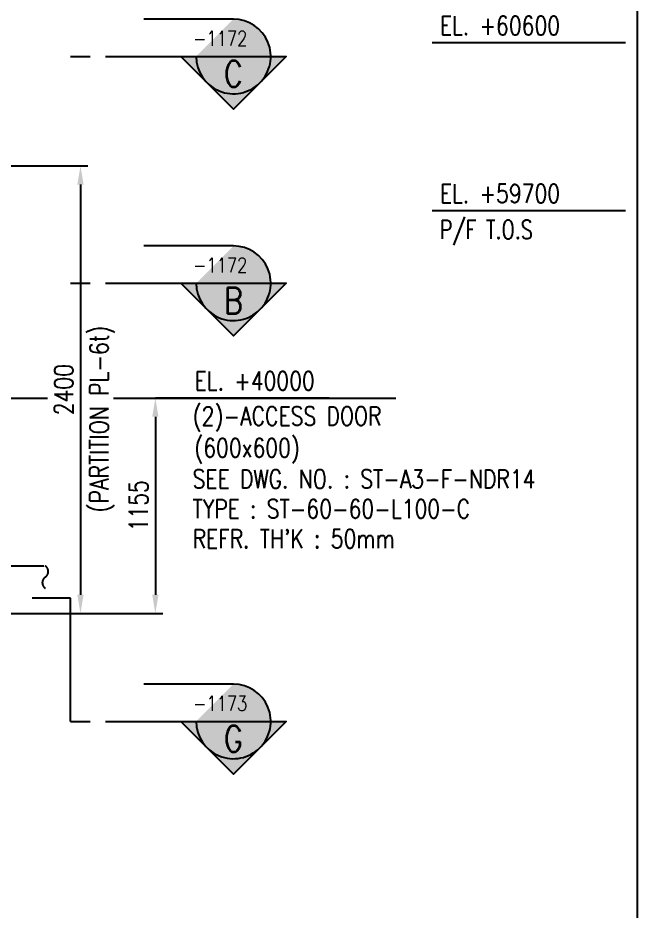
# Model space of a CAD drawing. Header units: millimetres. Extents: x 0 to 134087, y -49114 to 20834.
# Drawn here: x 9690 to 13003, y -25446 to -20657 of the extents above; entities that cross this region are included whole.
import ezdxf
from ezdxf.enums import TextEntityAlignment as Align

# ---------------------------------------------------------------- set-up
doc = ezdxf.new("R2010")
doc.units = ezdxf.units.MM
doc.header["$LTSCALE"] = 35
doc.linetypes.add('PHA', pattern=[30, 20, -2, 2, -2, 2, -2])
for name, color, linetype in [('CON-C', 4, 'Continuous'), ('CON-W', 7, 'Continuous'), ('CON-Y', 2, 'Continuous'), ('Dim-W', 7, 'Continuous'), ('PAN-W', 6, 'PHA'), ('TXT-Y', 2, 'Continuous')]:
    doc.layers.add(name, color=color, linetype=linetype)
doc.styles.add('SIMPLEX', font='simplex.shx', dxfattribs={"width": 0.8})
doc.dimstyles.new('DIM40', dxfattribs={"dimscale": 40, "dimtxt": 2.5, "dimasz": 2.5, "dimexe": 1, "dimexo": 1, "dimgap": 1, "dimtad": 1, "dimdec": 0, "dimdsep": 46, "dimtxsty": 'SIMPLEX', "dimcen": 0, "dimclrd": 7, "dimclre": 7, "dimclrt": 2, "dimadec": 1, "dimazin": 2, "dimtfac": 1, "dimtdec": 0, "dimtix": 1, "dimtmove": 2, "dimatfit": 2, "dimfxl": 1, "dimtolj": 1, "dimtzin": 0, "dimarcsym": 1})

# ---------------------------------------------------------------- blocks, each defined once
blk = doc.blocks.new('SECMARK3')
at = {"layer": 'CON-Y'}
h = blk.add_hatch(color=256, dxfattribs=at)
edge = h.paths.add_edge_path()
edge.add_line((14.75559885480128, -4.618527782440651e-14), (18.29113276073392, -3.535533905932771))
edge.add_arc((21.82666666666668, -4.685141163918161e-14), 5, 179.9999999999996, 224.9999999999998, ccw=False)
edge.add_line((16.82666666666668, -1.448670973532845e-14), (14.75559885480128, -4.618527782440651e-14))
edge = h.paths.add_edge_path()
edge.add_arc((21.82666666666668, -4.618527782440651e-14), 5, 179.9999999999996, 450)
h = blk.add_hatch(color=256, dxfattribs=at)
edge = h.paths.add_edge_path()
edge.add_line((28.89773447853207, -4.618527782440651e-14), (26.82666666666668, -4.2237748849338e-14))
edge.add_arc((21.82666666666668, -4.418687638008123e-14), 5, -44.99999999999977, 0, ccw=False)
edge.add_line((25.36220057259942, -3.535533905932772), (28.89773447853207, -4.618527782440651e-14))
h = blk.add_hatch(color=256, dxfattribs=at)
edge = h.paths.add_edge_path()
edge.add_line((21.82666666666668, -7.071067811865486), (25.36220057259942, -3.535533905932772))
edge.add_arc((21.82666666666668, -4.796163466380676e-14), 4.999999999999998, 224.9999999999998, 315.0000000000002, ccw=False)
edge.add_line((18.29113276073392, -3.535533905932771), (21.82666666666668, -7.071067811865486))
at = {"layer": 'CON-C'}
blk.add_line((0, 0), (2.633333333333308, 0), dxfattribs=at)
blk.add_lwpolyline([(4.666666666666639, 0), (28.89773447853207, -4.618527782440651e-14), (21.82666666666668, -7.071067811865486), (14.75559885480128, -4.618527782440651e-14)], dxfattribs=at)
at = {"layer": 'CON-Y'}
blk.add_line((21.82666666666668, 4.999999999999954), (9.823333333333341, 4.999999999999954), dxfattribs=at)
blk.add_arc((21.82666666666668, -4.618527782440651e-14), 5, 179.9999999999996, 90.00000000000001, dxfattribs=at)
at = {"layer": 'CON-C', "style": 'SIMPLEX', "width": 0.8}
blk.add_attdef('TAG', text='', height=3.5, dxfattribs=at).set_placement((21.80333333333334, -4.080000000000055), align=Align.CENTER)
at = {"layer": 'CON-Y', "style": 'SIMPLEX', "width": 0.8}
blk.add_attdef('H0000-0000', text='', height=2, dxfattribs=at).set_placement((24.52333333333334, 1.419999999999941), align=Align.RIGHT)
blk = doc.blocks.new('*D975')
at = {"layer": 'DEFPOINTS', "color": 0, "transparency": 16777216}
for p in [(9071.655541310882, -21450.45014918855), (9033.61315040086, -23850.45014918852), (10025.0941730452, -23850.45014918852)]:
    blk.add_point(p, dxfattribs=at)
at = {"layer": 'Dim-W', "color": 7, "linetype": 'ByBlock', "lineweight": -2, "transparency": 16777216}
for p, q in [((9111.655541310882, -21450.45014918855), (10065.0941730452, -21450.45014918855)), ((10025.0941730452, -21550.45014918855), (10025.0941730452, -23750.45014918852)), ((9073.61315040086, -23850.45014918852), (10065.0941730452, -23850.45014918852))]:
    blk.add_line(p, q, dxfattribs=at)
at = {"layer": 'Dim-W', "color": 7, "transparency": 16777216}
for points in [[(10008.42750637853, -21550.45014918855), (10041.76083971186, -21550.45014918855), (10025.0941730452, -21450.45014918855)], [(10008.42750637853, -23750.45014918852), (10041.76083971186, -23750.45014918852), (10025.0941730452, -23850.45014918852)]]:
    blk.add_solid(points, dxfattribs=at)
at = {"layer": 'Dim-W', "color": 2, "transparency": 16777216, "insert": (9935.094173045201, -22650.45014918853), "char_height": 100, "attachment_point": 5, "rotation": 90, "style": 'SIMPLEX', "bg_fill": 3, "box_fill_scale": 1.1, "bg_fill_color": 256, "bg_fill_true_color": 13158600, "bg_fill_transparency": 0}
blk.add_mtext('\\A1;2400', dxfattribs=at)
blk = doc.blocks.new('*D1043')
at = {"layer": 'DEFPOINTS', "color": 0, "transparency": 16777216}
for p in [(9588.613150400846, -22695.45014918852), (9033.61315040086, -23850.45014918852), (10426.45435029764, -23850.45014918852)]:
    blk.add_point(p, dxfattribs=at)
at = {"layer": 'Dim-W', "color": 7, "linetype": 'ByBlock', "lineweight": -2, "transparency": 16777216}
for p, q in [((9628.613150400846, -22695.45014918852), (9847.742611459524, -22695.45014918852)), ((10202.46198643495, -22695.45014918852), (10466.45435029764, -22695.45014918852)), ((10426.45435029764, -22795.45014918852), (10426.45435029764, -23750.45014918852)), ((9073.61315040086, -23850.45014918852), (10466.45435029764, -23850.45014918852))]:
    blk.add_line(p, q, dxfattribs=at)
at = {"layer": 'Dim-W', "color": 7, "transparency": 16777216}
for points in [[(10409.78768363097, -22795.45014918852), (10443.12101696431, -22795.45014918852), (10426.45435029764, -22695.45014918852)], [(10409.78768363097, -23750.45014918852), (10443.12101696431, -23750.45014918852), (10426.45435029764, -23850.45014918852)]]:
    blk.add_solid(points, dxfattribs=at)
at = {"layer": 'Dim-W', "color": 2, "transparency": 16777216, "insert": (10336.45435029764, -23272.95014918851), "char_height": 100, "attachment_point": 5, "rotation": 90, "style": 'SIMPLEX', "bg_fill": 3, "box_fill_scale": 1.1, "bg_fill_color": 256, "bg_fill_true_color": 13158600, "bg_fill_transparency": 0}
blk.add_mtext('\\A1;1155', dxfattribs=at)
blk = doc.blocks.new('*D982')
at = {"layer": 'DEFPOINTS', "color": 0, "transparency": 16777216}
for p in [(16171.53684511169, -8190.761224326547), (13008.75786917651, -27190.76122432653), (15921.536845112, -27190.76122432653)]:
    blk.add_point(p, dxfattribs=at)
at = {"layer": 'Dim-W', "color": 7, "linetype": 'ByBlock', "lineweight": -2, "transparency": 16777216}
for p, q in [((16131.53684511169, -8190.761224326547), (12968.75786917652, -8190.761224326546)), ((13008.75786917652, -8290.761224326547), (13008.75786917651, -27090.76122432653)), ((15881.536845112, -27190.76122432653), (12968.75786917651, -27190.76122432653))]:
    blk.add_line(p, q, dxfattribs=at)
at = {"layer": 'Dim-W', "color": 7, "transparency": 16777216}
for points in [[(12992.09120250985, -8290.761224326547), (13025.42453584318, -8290.761224326547), (13008.75786917652, -8190.761224326546)], [(12992.09120250985, -27090.76122432653), (13025.42453584318, -27090.76122432653), (13008.75786917651, -27190.76122432653)]]:
    blk.add_solid(points, dxfattribs=at)
at = {"layer": 'Dim-W', "color": 2, "transparency": 16777216, "insert": (12918.75786917652, -17690.76122432654), "char_height": 100, "attachment_point": 5, "rotation": 90, "style": 'SIMPLEX', "bg_fill": 3, "box_fill_scale": 1.1, "bg_fill_color": 256, "bg_fill_true_color": 13158600, "bg_fill_transparency": 0}
blk.add_mtext('\\A1;19000', dxfattribs=at)

msp = doc.modelspace()

# ---------------------------------------------------------------- linework, layer by layer
at = {"layer": 'CON-C'}
for p, q in [((9971.969223035057, -23767.60429051695), (9766.837622178902, -23767.60429051695)), ((9971.969223035057, -24429.19876955193), (9971.969223035057, -23767.60429051695))]:
    msp.add_line(p, q, dxfattribs=at)
at = {"layer": 'CON-W'}
msp.add_line((10426.45435029764, -22695.45014918852), (11714.66568576758, -22695.45014918852), dxfattribs=at)
at = {"layer": 'Dim-W'}
msp.add_line((11358.02676672696, -22695.41830968915), (10426.45435029764, -22695.45014918852), dxfattribs=at)
at = {"layer": 'PAN-W', "ltscale": 0.8}
msp.add_line((5908.613150400795, -23595.45014918853), (9836.65537766964, -23595.45014918853), dxfattribs=at)
at = {"layer": 'PAN-W'}
msp.add_lwpolyline([(9836.65537766964, -23595.45014918853, -0.5351837584879965), (9836.65537766964, -23655.45014918853, 0.5351837584883131), (9836.65537766964, -23715.45014918852)], format="xyb", dxfattribs=at)

# ---------------------------------------------------------------- block references
at = {"layer": 'CON-C'}
ref = msp.add_blockref('SECMARK3', (9971.969223035057, -20863.91398566389), dxfattribs=dict(at, xscale=40, yscale=40, zscale=40))
ref.add_attrib('TAG', 'C', dxfattribs={"height": 140, "style": 'SIMPLEX', "width": 0.8000000000000002}).set_placement((10844.10255636839, -21027.11398566391), align=Align.CENTER)
ref.add_attrib('H0000-0000', '-1172', dxfattribs={"layer": 'CON-Y', "height": 80, "style": 'SIMPLEX', "width": 0.8}).set_placement((10919.37874684457, -20807.11398566391), align=Align.RIGHT)
ref = msp.add_blockref('SECMARK3', (9971.969223035057, -22079.79718509332), dxfattribs=dict(at, xscale=40, yscale=40, zscale=40))
ref.add_attrib('TAG', 'B', dxfattribs={"height": 140, "style": 'SIMPLEX', "width": 0.8000000000000002}).set_placement((10844.10255636839, -22242.99718509334), align=Align.CENTER)
ref.add_attrib('H0000-0000', '-1172', dxfattribs={"layer": 'CON-Y', "height": 80, "style": 'SIMPLEX', "width": 0.8}).set_placement((10919.37874684457, -22022.99718509334), align=Align.RIGHT)
ref = msp.add_blockref('SECMARK3', (9971.969223035057, -24429.19876955195), dxfattribs=dict(at, xscale=40, yscale=40, zscale=40))
ref.add_attrib('TAG', 'G', dxfattribs={"height": 140, "style": 'SIMPLEX', "width": 0.8000000000000002}).set_placement((10844.10255636839, -24592.39876955195), align=Align.CENTER)
ref.add_attrib('H0000-0000', '-1173', dxfattribs={"layer": 'CON-Y', "height": 80, "style": 'SIMPLEX', "width": 0.8}).set_placement((10919.3787468446, -24372.39876955195), align=Align.RIGHT)

# ---------------------------------------------------------------- texts
at = {"layer": 'TXT-Y', "color": 2, "style": 'SIMPLEX'}
for s, height, width, p in [('EL. +60600', 100, 0.8, (11950.90990981649, -20748.66504753209)), ('EL. +59700', 100, 0.8, (11950.90990981649, -21648.64458197448)), ('P/F T.O.S', 100, 0.75, (11950.90990981649, -21842.45805392474)), ('EL. +40000', 100, 0.8, (10636.18153930608, -22653.32888077002)), ('(2)-ACCESS DOOR', 99.99999999999996, 0.8, (10626.87032906989, -22841.71327262202)), ('(600x600)', 99.9999999999999, 0.8, (10635.15317391754, -23012.42338268393)), ('SEE DWG. NO. : ST-A3-F-NDR14', 99.9999999999999, 0.8, (10625.68240974161, -23179.41989328866)), ('TYPE : ST-60-60-L100-C', 99.9999999999999, 0.8, (10625.68240974164, -23339.41989328866)), ("REFR. TH'K : 50mm", 99.9999999999999, 0.8, (10625.68240974164, -23499.41989328866))]:
    msp.add_text(s, height=height, dxfattribs=dict(at, width=width)).set_placement(p)

# ---------------------------------------------------------------- dimensions: what is measured, and where the dimension line sits
at = {"layer": 'Dim-W'}
dim = msp.add_linear_dim(base=(13008.75786917651, -27190.76122432653), p1=(16171.53684511169, -8190.761224326547), p2=(15921.536845112, -27190.76122432653), angle=90, dimstyle='DIM40', override={"dimcen": 0, "dimtfill": 1}, dxfattribs=at)
dim.commit()
dim.dimension.update_dxf_attribs({"geometry": '*D982', "text_midpoint": (12918.75786917652, -17690.76122432654)})

# ---------------------------------------------------------------- next in the draw order: linework, layer by layer
for p, q in [((12946.32165145672, -20790.76122432631), (11910.79138393473, -20790.78168988414)), ((12946.82052232408, -21690.74369101311), (11910.79138393474, -21690.76122432653))]:
    msp.add_line(p, q, dxfattribs=at)

# ---------------------------------------------------------------- next in the draw order: dimensions: what is measured, and where the dimension line sits
dim = msp.add_linear_dim(base=(10025.0941730452, -23850.45014918852), p1=(9071.655541310882, -21450.45014918855), p2=(9033.61315040086, -23850.45014918852), angle=90, dimstyle='DIM40', override={"dimcen": 0, "dimtix": 0, "dimtfill": 1}, dxfattribs=at)
dim.commit()
dim.dimension.update_dxf_attribs({"geometry": '*D975', "text_midpoint": (9935.094173045201, -22650.45014918853)})

# ---------------------------------------------------------------- next in the draw order: texts
at = {"layer": 'Dim-W', "color": 2, "insert": (10141.28464923566, -22807.13089889029), "char_height": 100, "attachment_point": 5, "rotation": 90, "style": 'SIMPLEX'}
msp.add_mtext('\\A1;(PARTITION PL-6t)', dxfattribs=at)

# ---------------------------------------------------------------- next in the draw order: dimensions: what is measured, and where the dimension line sits
at = {"layer": 'Dim-W'}
dim = msp.add_linear_dim(base=(10426.45435029764, -23850.45014918852), p1=(9588.613150400846, -22695.45014918852), p2=(9033.61315040086, -23850.45014918852), angle=90, dimstyle='DIM40', override={"dimcen": 0, "dimtix": 0, "dimtfill": 1}, dxfattribs=at)
dim.commit()
dim.dimension.update_dxf_attribs({"geometry": '*D1043', "text_midpoint": (10336.45435029764, -23272.95014918851)})

doc.saveas('drawing.dxf')
